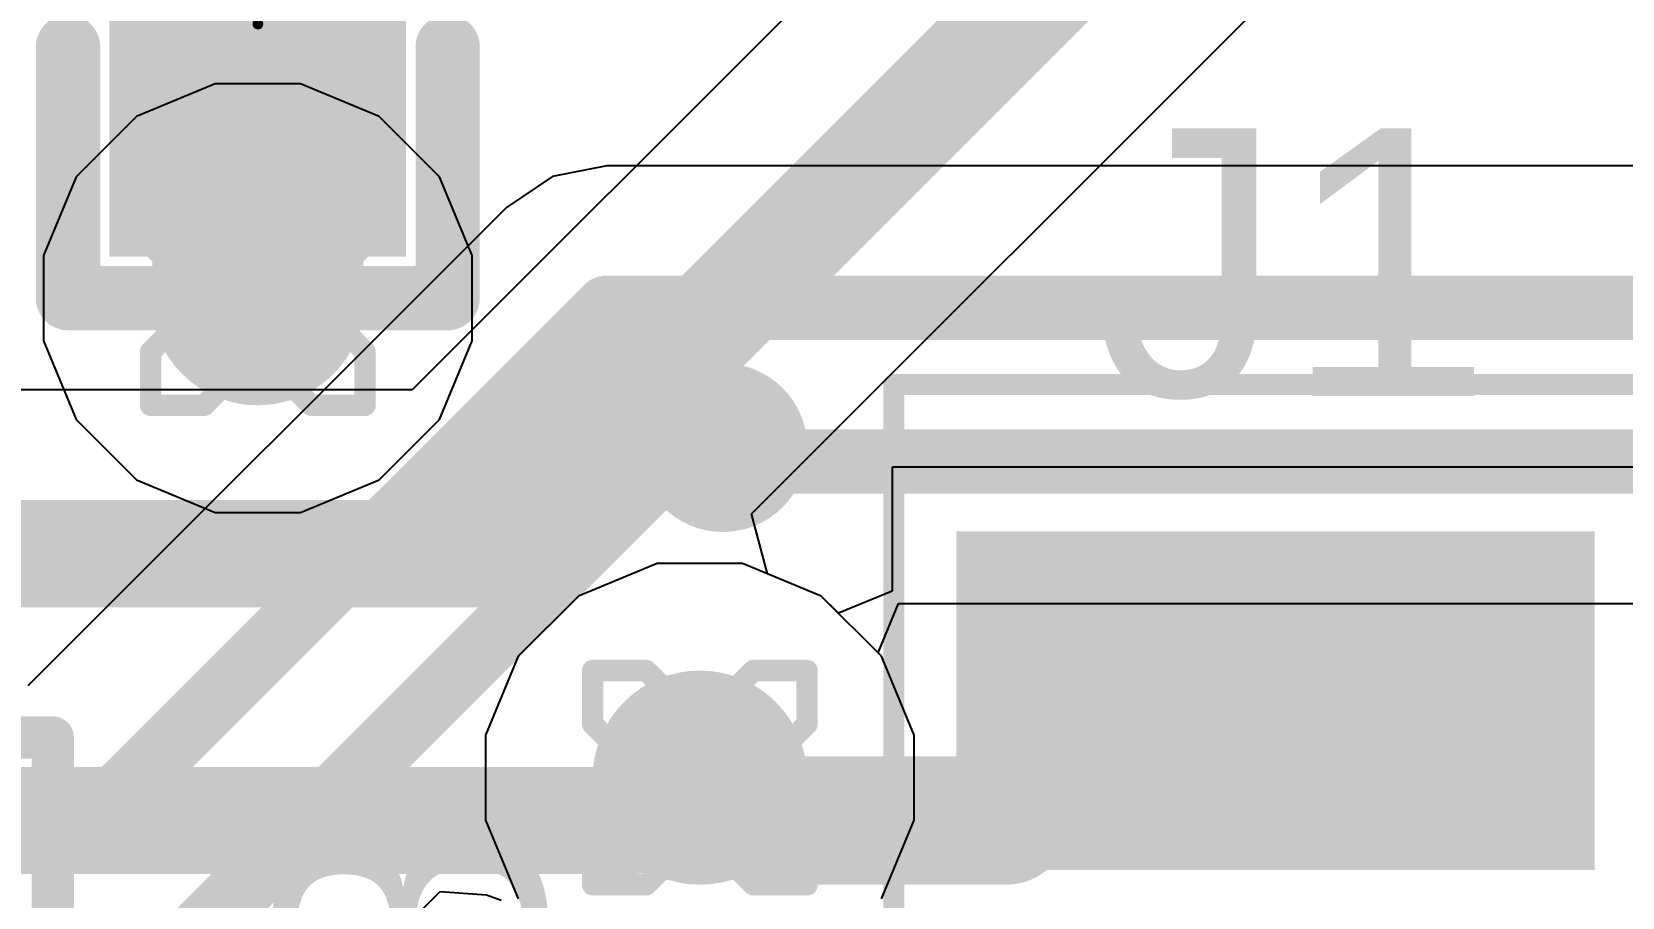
# Model space of a CAD drawing. Header units: inches. Extents: x -13 to 356, y -4 to 120.
# Drawn here: x 8.954 to 12.724, y 16.528 to 18.58 of the extents above; entities that cross this region are included whole.
import ezdxf

# ---------------------------------------------------------------- set-up
doc = ezdxf.new("R2010")
doc.units = ezdxf.units.IN
for name, color, linetype in [('Bottom Layer', 5, 'Continuous'), ('Drill Drawing', 1, 'Continuous'), ('GND', 16, 'Continuous'), ('Mechanical 13', 56, 'Continuous'), ('Mechanical 15', 56, 'Continuous'), ('Mechanical 16', 56, 'Continuous'), ('Mechanical 4', 56, 'Continuous'), ('POWER', 76, 'Continuous'), ('Top Layer', 1, 'Continuous'), ('Top Overlay', 2, 'Continuous'), ('Top Paste', 8, 'Continuous'), ('Top Solder', 216, 'Continuous'), ('Via Holes', 16, 'Continuous')]:
    doc.layers.add(name, color=color, linetype=linetype)
doc.styles.add('Arial', font='', dxfattribs={"height": 0.2})
doc.styles.get('Arial').set_extended_font_data('Arial')

# ---------------------------------------------------------------- blocks, each defined once
blk = doc.blocks.new('SOT23_3L_23')
at = {"layer": 'Top Layer'}
for points in [[(0.225, 0.625), (-0.225, 0.625), (-0.225, 1.625), (0.225, 1.625)], [(-0.725, -1.643), (-1.175, -1.643), (-1.175, -0.643), (-0.725, -0.643)], [(1.175, -1.643), (0.725, -1.643), (0.725, -0.643), (1.175, -0.643)]]:
    blk.add_hatch(color=1, dxfattribs=at).paths.add_polyline_path(points)
at = {"layer": 'Top Paste'}
for points in [[(0.225, 0.625), (-0.225, 0.625), (-0.225, 1.625), (0.225, 1.625)], [(-0.725, -1.643), (-1.175, -1.643), (-1.175, -0.643), (-0.725, -0.643)], [(1.175, -1.643), (0.725, -1.643), (0.725, -0.643), (1.175, -0.643)]]:
    blk.add_hatch(color=8, dxfattribs=at).paths.add_polyline_path(points)
at = {"layer": 'Top Solder'}
for points in [[(0.3266, 0.5234), (-0.3266, 0.5234), (-0.3266, 1.7266), (0.3266, 1.7266)], [(-0.6234, -1.7446), (-1.2766, -1.7446), (-1.2766, -0.5414), (-0.6234, -0.5414)], [(1.2766, -1.7446), (0.6234, -1.7446), (0.6234, -0.5414), (1.2766, -0.5414)]]:
    blk.add_hatch(color=216, dxfattribs=at).paths.add_polyline_path(points)
at = {"layer": 'Mechanical 13'}
for points in [[(-1.5, 0.65, 0.1, 0.1, 0), (1.5, 0.65, 0.1, 0.1, 0)], [(-1.5, -0.65, 0.1, 0.1, 0), (-1.5, 0.65, 0.1, 0.1, 0)], [(1.5, -0.65, 0.1, 0.1, 0), (1.5, 0.65, 0.1, 0.1, 0)], [(-1.5, -0.65, 0.1, 0.1, 0), (1.5, -0.65, 0.1, 0.1, 0)]]:
    blk.add_lwpolyline(points, format="xyseb", dxfattribs=at)
for points in [[(-1.525, 0.65, 0.05, 0.05, 1), (-1.475, 0.65, 0.05, 0.05, 1)], [(-1.525, 0.65, 0.05, 0.05, 1), (-1.475, 0.65, 0.05, 0.05, 1)], [(1.475, 0.65, 0.05, 0.05, 1), (1.525, 0.65, 0.05, 0.05, 1)], [(1.475, 0.65, 0.05, 0.05, 1), (1.525, 0.65, 0.05, 0.05, 1)], [(-1.525, -0.65, 0.05, 0.05, 1), (-1.475, -0.65, 0.05, 0.05, 1)], [(-1.525, -0.65, 0.05, 0.05, 1), (-1.475, -0.65, 0.05, 0.05, 1)], [(1.475, -0.65, 0.05, 0.05, 1), (1.525, -0.65, 0.05, 0.05, 1)], [(1.475, -0.65, 0.05, 0.05, 1), (1.525, -0.65, 0.05, 0.05, 1)]]:
    blk.add_lwpolyline(points, format="xyseb", close=True, dxfattribs=at)
at = {"layer": 'Mechanical 15'}
for points in [[(-1.6, 1.778, 0.1, 0.1, 0), (1.6, 1.778, 0.1, 0.1, 0)], [(-1.6, -1.778, 0.1, 0.1, 0), (-1.6, 1.778, 0.1, 0.1, 0)], [(1.6, -1.778, 0.1, 0.1, 0), (1.6, 1.778, 0.1, 0.1, 0)], [(0, -0.5, 0.05, 0.05, 0), (0, 0.5, 0.05, 0.05, 0)], [(-0.5, 0, 0.05, 0.05, 0), (0.5, 0, 0.05, 0.05, 0)], [(-1.6, -1.778, 0.1, 0.1, 0), (1.6, -1.778, 0.1, 0.1, 0)]]:
    blk.add_lwpolyline(points, format="xyseb", dxfattribs=at)
for points in [[(-1.625, 1.778, 0.05, 0.05, 1), (-1.575, 1.778, 0.05, 0.05, 1)], [(-1.625, 1.778, 0.05, 0.05, 1), (-1.575, 1.778, 0.05, 0.05, 1)], [(1.575, 1.778, 0.05, 0.05, 1), (1.625, 1.778, 0.05, 0.05, 1)], [(1.575, 1.778, 0.05, 0.05, 1), (1.625, 1.778, 0.05, 0.05, 1)], [(-0.0125, 0.5, 0.025, 0.025, 1), (0.0125, 0.5, 0.025, 0.025, 1)], [(0.35, 0, 0.05, 0.05, 1), (-0.35, 0, 0.05, 0.05, 1)], [(-0.5125, 0, 0.025, 0.025, 1), (-0.4875, 0, 0.025, 0.025, 1)], [(-0.3625, 0, 0.025, 0.025, 1), (-0.3375, 0, 0.025, 0.025, 1)], [(0.3375, 0, 0.025, 0.025, 1), (0.3625, 0, 0.025, 0.025, 1)], [(0.4875, 0, 0.025, 0.025, 1), (0.5125, 0, 0.025, 0.025, 1)], [(-0.0125, -0.5, 0.025, 0.025, 1), (0.0125, -0.5, 0.025, 0.025, 1)], [(-1.625, -1.778, 0.05, 0.05, 1), (-1.575, -1.778, 0.05, 0.05, 1)], [(-1.625, -1.778, 0.05, 0.05, 1), (-1.575, -1.778, 0.05, 0.05, 1)], [(1.575, -1.778, 0.05, 0.05, 1), (1.625, -1.778, 0.05, 0.05, 1)], [(1.575, -1.778, 0.05, 0.05, 1), (1.625, -1.778, 0.05, 0.05, 1)]]:
    blk.add_lwpolyline(points, format="xyseb", close=True, dxfattribs=at)
at = {"layer": 'Top Overlay'}
for points in [[(-1.5, -0.3, 0.2, 0.2, 0), (-1.5, 0.7, 0.2, 0.2, 0)], [(-1.5, 0.7, 0.2, 0.2, 0), (-0.7, 0.7, 0.2, 0.2, 0)], [(0.7, 0.7, 0.2, 0.2, 0), (1.5, 0.7, 0.2, 0.2, 0)], [(1.5, -0.3, 0.2, 0.2, 0), (1.5, 0.7, 0.2, 0.2, 0)]]:
    blk.add_lwpolyline(points, format="xyseb", dxfattribs=at)
for points in [[(-1.55, 0.7, 0.1, 0.1, 1), (-1.45, 0.7, 0.1, 0.1, 1)], [(-1.55, 0.7, 0.1, 0.1, 1), (-1.45, 0.7, 0.1, 0.1, 1)], [(-0.75, 0.7, 0.1, 0.1, 1), (-0.65, 0.7, 0.1, 0.1, 1)], [(0.65, 0.7, 0.1, 0.1, 1), (0.75, 0.7, 0.1, 0.1, 1)], [(1.45, 0.7, 0.1, 0.1, 1), (1.55, 0.7, 0.1, 0.1, 1)], [(1.45, 0.7, 0.1, 0.1, 1), (1.55, 0.7, 0.1, 0.1, 1)], [(-1.55, -0.3, 0.1, 0.1, 1), (-1.45, -0.3, 0.1, 0.1, 1)], [(1.45, -0.3, 0.1, 0.1, 1), (1.55, -0.3, 0.1, 0.1, 1)], [(-1.475, -1.524, 0.25, 0.25, 1), (-1.725, -1.524, 0.25, 0.25, 1)], [(-1.7875, -1.524, 0.125, 0.125, 1), (-1.6625, -1.524, 0.125, 0.125, 1)], [(-1.5375, -1.524, 0.125, 0.125, 1), (-1.4125, -1.524, 0.125, 0.125, 1)]]:
    blk.add_lwpolyline(points, format="xyseb", close=True, dxfattribs=at)
blk = doc.blocks.new('_SOP100P600X160_11N_32')
at = {"layer": 'Top Layer'}
blk.add_hatch(color=1, dxfattribs=at).paths.add_polyline_path([(-3.405, 2.3), (-2.095, 2.3), (-2.095, 1.7), (-3.405, 1.7)])
at = {"layer": 'Top Paste'}
blk.add_hatch(color=8, dxfattribs=at).paths.add_polyline_path([(-3.405, 2.3), (-2.095, 2.3), (-2.095, 1.7), (-3.405, 1.7)])
at = {"layer": 'Top Solder'}
blk.add_hatch(color=216, dxfattribs=at).paths.add_polyline_path([(-3.5066, 2.4016), (-1.9934, 2.4016), (-1.9934, 1.5984), (-3.5066, 1.5984)])
at = {"layer": 'Mechanical 16'}
for points in [[(-3.655, 2.75, 0.05, 0.05, 0), (3.655, 2.75, 0.05, 0.05, 0)], [(-3.655, -2.75, 0.05, 0.05, 0), (-3.655, 2.75, 0.05, 0.05, 0)]]:
    blk.add_lwpolyline(points, format="xyseb", dxfattribs=at)
blk.add_lwpolyline([(-3.6675, 2.75, 0.025, 0.025, 1), (-3.6425, 2.75, 0.025, 0.025, 1)], format="xyseb", close=True, dxfattribs=at)
blk.add_lwpolyline([(-3.6675, 2.75, 0.025, 0.025, 1), (-3.6425, 2.75, 0.025, 0.025, 1)], format="xyseb", close=True, dxfattribs=at)
at = {"layer": 'Mechanical 4'}
for points in [[(-3.96, 2.6, 0.2, 0.2, 1), (-4.16, 2.6, 0.2, 0.2, 1)], [(-3.96, 2.6, 0.2, 0.2, 1), (-4.16, 2.6, 0.2, 0.2, 1)], [(-4.21, 2.6, 0.1, 0.1, 1), (-4.11, 2.6, 0.1, 0.1, 1)], [(-4.21, 2.6, 0.1, 0.1, 1), (-4.11, 2.6, 0.1, 0.1, 1)], [(-4.01, 2.6, 0.1, 0.1, 1), (-3.91, 2.6, 0.1, 0.1, 1)], [(-4.01, 2.6, 0.1, 0.1, 1), (-3.91, 2.6, 0.1, 0.1, 1)]]:
    blk.add_lwpolyline(points, format="xyseb", close=True, dxfattribs=at)
at = {"layer": 'Top Overlay'}
for points in [[(-3.96, 2.6, 0.2, 0.2, 1), (-4.16, 2.6, 0.2, 0.2, 1)], [(-4.21, 2.6, 0.1, 0.1, 1), (-4.11, 2.6, 0.1, 0.1, 1)], [(-4.01, 2.6, 0.1, 0.1, 1), (-3.91, 2.6, 0.1, 0.1, 1)]]:
    blk.add_lwpolyline(points, format="xyseb", close=True, dxfattribs=at)
blk = doc.blocks.new('C_0402_L_39')
at = {"layer": 'Top Layer'}
for points in [[(-0.65, 0.25), (-0.25, 0.25), (-0.25, -0.25), (-0.65, -0.25)], [(0.2499, 0.2499), (0.6499, 0.2499), (0.6499, -0.2501), (0.2499, -0.2501)]]:
    blk.add_hatch(color=1, dxfattribs=at).paths.add_polyline_path(points)
at = {"layer": 'Top Paste'}
for points in [[(-0.65, 0.25), (-0.25, 0.25), (-0.25, -0.25), (-0.65, -0.25)], [(0.2499, 0.2499), (0.6499, 0.2499), (0.6499, -0.2501), (0.2499, -0.2501)]]:
    blk.add_hatch(color=8, dxfattribs=at).paths.add_polyline_path(points)
at = {"layer": 'Top Solder'}
for points in [[(-0.7516, 0.3516), (-0.1484, 0.3516), (-0.1484, -0.3516), (-0.7516, -0.3516)], [(0.1483, 0.3515), (0.7515, 0.3515), (0.7515, -0.3517), (0.1483, -0.3517)]]:
    blk.add_hatch(color=216, dxfattribs=at).paths.add_polyline_path(points)
at = {"layer": 'Mechanical 15'}
for points in [[(0, -0.2, 0.0254, 0.0254, 0), (0, 0.2, 0.0254, 0.0254, 0)], [(0.2, 0, 0.0254, 0.0254, 0), (-0.2, 0, 0.0254, 0.0254, 0)]]:
    blk.add_lwpolyline(points, format="xyseb", dxfattribs=at)
for points in [[(-0.0063, 0.2, 0.0127, 0.0127, 1), (0.0063, 0.2, 0.0127, 0.0127, 1)], [(0.127, 0, 0.0254, 0.0254, 1), (-0.127, 0, 0.0254, 0.0254, 1)], [(-0.2063, 0, 0.0127, 0.0127, 1), (-0.1936, 0, 0.0127, 0.0127, 1)], [(-0.1333, 0, 0.0127, 0.0127, 1), (-0.1206, 0, 0.0127, 0.0127, 1)], [(0.1206, 0, 0.0127, 0.0127, 1), (0.1333, 0, 0.0127, 0.0127, 1)], [(0.1936, 0, 0.0127, 0.0127, 1), (0.2063, 0, 0.0127, 0.0127, 1)], [(-0.0063, -0.2, 0.0127, 0.0127, 1), (0.0063, -0.2, 0.0127, 0.0127, 1)]]:
    blk.add_lwpolyline(points, format="xyseb", close=True, dxfattribs=at)
at = {"layer": 'Top Overlay'}
for points in [[(-0.8499, -0.4499, 0.1524, 0.1524, 0), (-0.8499, 0.4499, 0.1524, 0.1524, 0)], [(-0.254, 0.4499, 0.1524, 0.1524, 0), (-0.8499, 0.4499, 0.1524, 0.1524, 0)], [(0.8499, 0.4499, 0.1524, 0.1524, 0), (0.254, 0.4499, 0.1524, 0.1524, 0)], [(0.8499, -0.4501, 0.1524, 0.1524, 0), (0.8499, 0.4499, 0.1524, 0.1524, 0)], [(0, -0.1524, 0.1524, 0.1524, 0), (0, 0.1524, 0.1524, 0.1524, 0)], [(-0.8498, -0.4501, 0.1524, 0.1524, 0), (-0.8499, -0.4499, 0.1524, 0.1524, 0)], [(-0.254, -0.4499, 0.1524, 0.1524, 0), (-0.8499, -0.4499, 0.1524, 0.1524, 0)], [(0.8499, -0.4499, 0.1524, 0.1524, 0), (0.254, -0.4499, 0.1524, 0.1524, 0)]]:
    blk.add_lwpolyline(points, format="xyseb", dxfattribs=at)
for points in [[(-0.888, 0.4499, 0.0762, 0.0762, 1), (-0.8118, 0.4499, 0.0762, 0.0762, 1)], [(-0.888, 0.4499, 0.0762, 0.0762, 1), (-0.8118, 0.4499, 0.0762, 0.0762, 1)], [(-0.2921, 0.4499, 0.0762, 0.0762, 1), (-0.2159, 0.4499, 0.0762, 0.0762, 1)], [(0.2159, 0.4499, 0.0762, 0.0762, 1), (0.2921, 0.4499, 0.0762, 0.0762, 1)], [(0.8118, 0.4499, 0.0762, 0.0762, 1), (0.888, 0.4499, 0.0762, 0.0762, 1)], [(0.8118, 0.4499, 0.0762, 0.0762, 1), (0.888, 0.4499, 0.0762, 0.0762, 1)], [(-0.0381, 0.1524, 0.0762, 0.0762, 1), (0.0381, 0.1524, 0.0762, 0.0762, 1)], [(-0.0381, -0.1524, 0.0762, 0.0762, 1), (0.0381, -0.1524, 0.0762, 0.0762, 1)], [(-0.888, -0.4499, 0.0762, 0.0762, 1), (-0.8118, -0.4499, 0.0762, 0.0762, 1)], [(-0.888, -0.4499, 0.0762, 0.0762, 1), (-0.8118, -0.4499, 0.0762, 0.0762, 1)], [(-0.888, -0.4499, 0.0762, 0.0762, 1), (-0.8118, -0.4499, 0.0762, 0.0762, 1)], [(-0.8879, -0.4501, 0.0762, 0.0762, 1), (-0.8117, -0.4501, 0.0762, 0.0762, 1)], [(-0.2921, -0.4499, 0.0762, 0.0762, 1), (-0.2159, -0.4499, 0.0762, 0.0762, 1)], [(0.2159, -0.4499, 0.0762, 0.0762, 1), (0.2921, -0.4499, 0.0762, 0.0762, 1)], [(0.8118, -0.4499, 0.0762, 0.0762, 1), (0.888, -0.4499, 0.0762, 0.0762, 1)], [(0.8118, -0.4501, 0.0762, 0.0762, 1), (0.888, -0.4501, 0.0762, 0.0762, 1)]]:
    blk.add_lwpolyline(points, format="xyseb", close=True, dxfattribs=at)

msp = doc.modelspace()

# ---------------------------------------------------------------- hatches: boundary and pattern name
at = {"layer": 'Bottom Layer'}
h = msp.add_hatch(color=5, dxfattribs=at)
edge = h.paths.add_edge_path()
edge.add_arc((9.4894, 17.9486), 0.254, 0, 360)
h = msp.add_hatch(color=5, dxfattribs=at)
edge = h.paths.add_edge_path()
edge.add_arc((10.5373, 16.8115), 0.254, 0, 360)
at = {"layer": 'GND'}
h = msp.add_hatch(color=16, dxfattribs=at)
edge = h.paths.add_edge_path()
edge.add_arc((9.4894, 17.9486), 0.254, 0, 360)
h = msp.add_hatch(color=16, dxfattribs=at)
edge = h.paths.add_edge_path()
edge.add_arc((10.5373, 16.8115), 0.254, 0, 360)
at = {"layer": 'POWER'}
h = msp.add_hatch(color=76, dxfattribs=at)
edge = h.paths.add_edge_path()
edge.add_arc((9.4894, 17.9486), 0.254, 0, 360)
h = msp.add_hatch(color=76, dxfattribs=at)
edge = h.paths.add_edge_path()
edge.add_arc((10.5373, 16.8115), 0.254, 0, 360)
at = {"layer": 'Top Layer'}
msp.add_hatch(color=1, dxfattribs=at).paths.add_polyline_path([(9.7394, 18.5485), (9.2394, 18.5485), (9.2394, 17.9486), (9.7394, 17.9486)])
h = msp.add_hatch(color=1, dxfattribs=at)
edge = h.paths.add_edge_path()
edge.add_arc((9.4894, 17.9486), 0.254, 0, 360)
h = msp.add_hatch(color=1, dxfattribs=at)
edge = h.paths.add_edge_path()
edge.add_arc((10.5373, 16.8115), 0.254, 0, 360)
at = {"layer": 'Via Holes'}
h = msp.add_hatch(color=7, dxfattribs=at)
edge = h.paths.add_edge_path()
edge.add_arc((9.4894, 17.9486), 0.127, 0, 360)
h = msp.add_hatch(color=7, dxfattribs=at)
edge = h.paths.add_edge_path()
edge.add_arc((10.5373, 16.8115), 0.127, 0, 360)

# ---------------------------------------------------------------- linework, layer by layer
at = {"layer": 'Bottom Layer'}
for p, q in [((11.77, 19.6462), (9.8549, 17.7311)), ((10.6593, 17.4368), (12.2056, 18.9831)), ((9.8549, 17.7311), (8.7974, 17.7311)), ((10.6972, 17.2951), (10.6593, 17.4368)), ((10.8251, 17.2422), (10.6972, 17.2951)), ((10.968, 17.0993), (10.8251, 17.2422)), ((11.0453, 16.9125), (10.968, 17.0993)), ((11.0453, 16.7105), (11.0453, 16.9125)), ((10.968, 16.5237), (11.0453, 16.7105))]:
    msp.add_line(p, q, dxfattribs=at)
for points in [[(10.0158, 17.3427, 0.254, 0.254, 0), (12.0447, 19.3716, 0.254, 0.254, 0)], [(7.4034, 17.3427, 0.254, 0.254, 0), (10.0158, 17.3427, 0.254, 0.254, 0)], [(10.3807, 16.7099, 0.254, 0.254, 0), (10.4823, 16.8115, 0.254, 0.254, 0)], [(10.4823, 16.8115, 0.254, 0.254, 0), (10.5373, 16.8115, 0.254, 0.254, 0)], [(4.7558, 16.7099, 0.254, 0.254, 0), (10.3807, 16.7099, 0.254, 0.254, 0)]]:
    msp.add_lwpolyline(points, format="xyseb", dxfattribs=at)
for points in [[(9.9523, 17.3427, 0.127, 0.127, 1), (10.0793, 17.3427, 0.127, 0.127, 1)], [(9.9523, 17.3427, 0.127, 0.127, 1), (10.0793, 17.3427, 0.127, 0.127, 1)], [(10.4188, 16.8115, 0.127, 0.127, 1), (10.5458, 16.8115, 0.127, 0.127, 1)], [(10.4188, 16.8115, 0.127, 0.127, 1), (10.5458, 16.8115, 0.127, 0.127, 1)], [(10.4738, 16.8115, 0.127, 0.127, 1), (10.6008, 16.8115, 0.127, 0.127, 1)], [(10.3172, 16.7099, 0.127, 0.127, 1), (10.4442, 16.7099, 0.127, 0.127, 1)], [(10.3172, 16.7099, 0.127, 0.127, 1), (10.4442, 16.7099, 0.127, 0.127, 1)]]:
    msp.add_lwpolyline(points, format="xyseb", close=True, dxfattribs=at)
at = {"layer": 'Drill Drawing'}
for points in [[(9.2354, 18.0756, 0.0508, 0.0508, 0), (9.2354, 18.2026, 0.0508, 0.0508, 0)], [(9.2354, 18.2026, 0.0508, 0.0508, 0), (9.3624, 18.2026, 0.0508, 0.0508, 0)], [(9.3624, 18.2026, 0.0508, 0.0508, 0), (9.4894, 18.0756, 0.0508, 0.0508, 0)], [(9.4894, 18.0756, 0.0508, 0.0508, 0), (9.6164, 18.2026, 0.0508, 0.0508, 0)], [(9.6164, 18.2026, 0.0508, 0.0508, 0), (9.7434, 18.2026, 0.0508, 0.0508, 0)], [(9.7434, 18.0756, 0.0508, 0.0508, 0), (9.7434, 18.2026, 0.0508, 0.0508, 0)], [(9.2354, 18.0756, 0.0508, 0.0508, 0), (9.3624, 17.9486, 0.0508, 0.0508, 0)], [(9.6164, 17.9486, 0.0508, 0.0508, 0), (9.7434, 18.0756, 0.0508, 0.0508, 0)], [(9.2354, 17.8216, 0.0508, 0.0508, 0), (9.3624, 17.9486, 0.0508, 0.0508, 0)], [(9.6164, 17.9486, 0.0508, 0.0508, 0), (9.7434, 17.8216, 0.0508, 0.0508, 0)], [(9.2354, 17.6946, 0.0508, 0.0508, 0), (9.2354, 17.8216, 0.0508, 0.0508, 0)], [(9.3624, 17.6946, 0.0508, 0.0508, 0), (9.4894, 17.8216, 0.0508, 0.0508, 0)], [(9.4894, 17.8216, 0.0508, 0.0508, 0), (9.6164, 17.6946, 0.0508, 0.0508, 0)], [(9.7434, 17.6946, 0.0508, 0.0508, 0), (9.7434, 17.8216, 0.0508, 0.0508, 0)], [(9.2354, 17.6946, 0.0508, 0.0508, 0), (9.3624, 17.6946, 0.0508, 0.0508, 0)], [(9.6164, 17.6946, 0.0508, 0.0508, 0), (9.7434, 17.6946, 0.0508, 0.0508, 0)], [(10.2833, 16.9385, 0.0508, 0.0508, 0), (10.2833, 17.0655, 0.0508, 0.0508, 0)], [(10.2833, 17.0655, 0.0508, 0.0508, 0), (10.4103, 17.0655, 0.0508, 0.0508, 0)], [(10.4103, 17.0655, 0.0508, 0.0508, 0), (10.5373, 16.9385, 0.0508, 0.0508, 0)], [(10.5373, 16.9385, 0.0508, 0.0508, 0), (10.6643, 17.0655, 0.0508, 0.0508, 0)], [(10.6643, 17.0655, 0.0508, 0.0508, 0), (10.7913, 17.0655, 0.0508, 0.0508, 0)], [(10.7913, 16.9385, 0.0508, 0.0508, 0), (10.7913, 17.0655, 0.0508, 0.0508, 0)], [(10.2833, 16.9385, 0.0508, 0.0508, 0), (10.4103, 16.8115, 0.0508, 0.0508, 0)], [(10.6643, 16.8115, 0.0508, 0.0508, 0), (10.7913, 16.9385, 0.0508, 0.0508, 0)], [(10.2833, 16.6845, 0.0508, 0.0508, 0), (10.4103, 16.8115, 0.0508, 0.0508, 0)], [(10.6643, 16.8115, 0.0508, 0.0508, 0), (10.7913, 16.6845, 0.0508, 0.0508, 0)], [(10.2833, 16.5575, 0.0508, 0.0508, 0), (10.2833, 16.6845, 0.0508, 0.0508, 0)], [(10.4103, 16.5575, 0.0508, 0.0508, 0), (10.5373, 16.6845, 0.0508, 0.0508, 0)], [(10.5373, 16.6845, 0.0508, 0.0508, 0), (10.6643, 16.5575, 0.0508, 0.0508, 0)], [(10.7913, 16.5575, 0.0508, 0.0508, 0), (10.7913, 16.6845, 0.0508, 0.0508, 0)], [(10.2833, 16.5575, 0.0508, 0.0508, 0), (10.4103, 16.5575, 0.0508, 0.0508, 0)], [(10.6643, 16.5575, 0.0508, 0.0508, 0), (10.7913, 16.5575, 0.0508, 0.0508, 0)]]:
    msp.add_lwpolyline(points, format="xyseb", dxfattribs=at)
for points in [[(9.2227, 18.2026, 0.0254, 0.0254, 1), (9.2481, 18.2026, 0.0254, 0.0254, 1)], [(9.2227, 18.2026, 0.0254, 0.0254, 1), (9.2481, 18.2026, 0.0254, 0.0254, 1)], [(9.3497, 18.2026, 0.0254, 0.0254, 1), (9.3751, 18.2026, 0.0254, 0.0254, 1)], [(9.3497, 18.2026, 0.0254, 0.0254, 1), (9.3751, 18.2026, 0.0254, 0.0254, 1)], [(9.6037, 18.2026, 0.0254, 0.0254, 1), (9.6291, 18.2026, 0.0254, 0.0254, 1)], [(9.6037, 18.2026, 0.0254, 0.0254, 1), (9.6291, 18.2026, 0.0254, 0.0254, 1)], [(9.7307, 18.2026, 0.0254, 0.0254, 1), (9.7561, 18.2026, 0.0254, 0.0254, 1)], [(9.7307, 18.2026, 0.0254, 0.0254, 1), (9.7561, 18.2026, 0.0254, 0.0254, 1)], [(9.2227, 18.0756, 0.0254, 0.0254, 1), (9.2481, 18.0756, 0.0254, 0.0254, 1)], [(9.2227, 18.0756, 0.0254, 0.0254, 1), (9.2481, 18.0756, 0.0254, 0.0254, 1)], [(9.4767, 18.0756, 0.0254, 0.0254, 1), (9.5021, 18.0756, 0.0254, 0.0254, 1)], [(9.4767, 18.0756, 0.0254, 0.0254, 1), (9.5021, 18.0756, 0.0254, 0.0254, 1)], [(9.7307, 18.0756, 0.0254, 0.0254, 1), (9.7561, 18.0756, 0.0254, 0.0254, 1)], [(9.7307, 18.0756, 0.0254, 0.0254, 1), (9.7561, 18.0756, 0.0254, 0.0254, 1)], [(9.3497, 17.9486, 0.0254, 0.0254, 1), (9.3751, 17.9486, 0.0254, 0.0254, 1)], [(9.3497, 17.9486, 0.0254, 0.0254, 1), (9.3751, 17.9486, 0.0254, 0.0254, 1)], [(9.6037, 17.9486, 0.0254, 0.0254, 1), (9.6291, 17.9486, 0.0254, 0.0254, 1)], [(9.6037, 17.9486, 0.0254, 0.0254, 1), (9.6291, 17.9486, 0.0254, 0.0254, 1)], [(9.2227, 17.8216, 0.0254, 0.0254, 1), (9.2481, 17.8216, 0.0254, 0.0254, 1)], [(9.2227, 17.8216, 0.0254, 0.0254, 1), (9.2481, 17.8216, 0.0254, 0.0254, 1)], [(9.4767, 17.8216, 0.0254, 0.0254, 1), (9.5021, 17.8216, 0.0254, 0.0254, 1)], [(9.4767, 17.8216, 0.0254, 0.0254, 1), (9.5021, 17.8216, 0.0254, 0.0254, 1)], [(9.7307, 17.8216, 0.0254, 0.0254, 1), (9.7561, 17.8216, 0.0254, 0.0254, 1)], [(9.7307, 17.8216, 0.0254, 0.0254, 1), (9.7561, 17.8216, 0.0254, 0.0254, 1)], [(9.2227, 17.6946, 0.0254, 0.0254, 1), (9.2481, 17.6946, 0.0254, 0.0254, 1)], [(9.2227, 17.6946, 0.0254, 0.0254, 1), (9.2481, 17.6946, 0.0254, 0.0254, 1)], [(9.3497, 17.6946, 0.0254, 0.0254, 1), (9.3751, 17.6946, 0.0254, 0.0254, 1)], [(9.3497, 17.6946, 0.0254, 0.0254, 1), (9.3751, 17.6946, 0.0254, 0.0254, 1)], [(9.6037, 17.6946, 0.0254, 0.0254, 1), (9.6291, 17.6946, 0.0254, 0.0254, 1)], [(9.6037, 17.6946, 0.0254, 0.0254, 1), (9.6291, 17.6946, 0.0254, 0.0254, 1)], [(9.7307, 17.6946, 0.0254, 0.0254, 1), (9.7561, 17.6946, 0.0254, 0.0254, 1)], [(9.7307, 17.6946, 0.0254, 0.0254, 1), (9.7561, 17.6946, 0.0254, 0.0254, 1)], [(10.2706, 17.0655, 0.0254, 0.0254, 1), (10.296, 17.0655, 0.0254, 0.0254, 1)], [(10.2706, 17.0655, 0.0254, 0.0254, 1), (10.296, 17.0655, 0.0254, 0.0254, 1)], [(10.3976, 17.0655, 0.0254, 0.0254, 1), (10.423, 17.0655, 0.0254, 0.0254, 1)], [(10.3976, 17.0655, 0.0254, 0.0254, 1), (10.423, 17.0655, 0.0254, 0.0254, 1)], [(10.6516, 17.0655, 0.0254, 0.0254, 1), (10.677, 17.0655, 0.0254, 0.0254, 1)], [(10.6516, 17.0655, 0.0254, 0.0254, 1), (10.677, 17.0655, 0.0254, 0.0254, 1)], [(10.7786, 17.0655, 0.0254, 0.0254, 1), (10.804, 17.0655, 0.0254, 0.0254, 1)], [(10.7786, 17.0655, 0.0254, 0.0254, 1), (10.804, 17.0655, 0.0254, 0.0254, 1)], [(10.2706, 16.9385, 0.0254, 0.0254, 1), (10.296, 16.9385, 0.0254, 0.0254, 1)], [(10.2706, 16.9385, 0.0254, 0.0254, 1), (10.296, 16.9385, 0.0254, 0.0254, 1)], [(10.5246, 16.9385, 0.0254, 0.0254, 1), (10.55, 16.9385, 0.0254, 0.0254, 1)], [(10.5246, 16.9385, 0.0254, 0.0254, 1), (10.55, 16.9385, 0.0254, 0.0254, 1)], [(10.7786, 16.9385, 0.0254, 0.0254, 1), (10.804, 16.9385, 0.0254, 0.0254, 1)], [(10.7786, 16.9385, 0.0254, 0.0254, 1), (10.804, 16.9385, 0.0254, 0.0254, 1)], [(10.3976, 16.8115, 0.0254, 0.0254, 1), (10.423, 16.8115, 0.0254, 0.0254, 1)], [(10.3976, 16.8115, 0.0254, 0.0254, 1), (10.423, 16.8115, 0.0254, 0.0254, 1)], [(10.6516, 16.8115, 0.0254, 0.0254, 1), (10.677, 16.8115, 0.0254, 0.0254, 1)], [(10.6516, 16.8115, 0.0254, 0.0254, 1), (10.677, 16.8115, 0.0254, 0.0254, 1)], [(10.2706, 16.6845, 0.0254, 0.0254, 1), (10.296, 16.6845, 0.0254, 0.0254, 1)], [(10.2706, 16.6845, 0.0254, 0.0254, 1), (10.296, 16.6845, 0.0254, 0.0254, 1)], [(10.5246, 16.6845, 0.0254, 0.0254, 1), (10.55, 16.6845, 0.0254, 0.0254, 1)], [(10.5246, 16.6845, 0.0254, 0.0254, 1), (10.55, 16.6845, 0.0254, 0.0254, 1)], [(10.7786, 16.6845, 0.0254, 0.0254, 1), (10.804, 16.6845, 0.0254, 0.0254, 1)], [(10.7786, 16.6845, 0.0254, 0.0254, 1), (10.804, 16.6845, 0.0254, 0.0254, 1)], [(10.2706, 16.5575, 0.0254, 0.0254, 1), (10.296, 16.5575, 0.0254, 0.0254, 1)], [(10.2706, 16.5575, 0.0254, 0.0254, 1), (10.296, 16.5575, 0.0254, 0.0254, 1)], [(10.3976, 16.5575, 0.0254, 0.0254, 1), (10.423, 16.5575, 0.0254, 0.0254, 1)], [(10.3976, 16.5575, 0.0254, 0.0254, 1), (10.423, 16.5575, 0.0254, 0.0254, 1)], [(10.6516, 16.5575, 0.0254, 0.0254, 1), (10.677, 16.5575, 0.0254, 0.0254, 1)], [(10.6516, 16.5575, 0.0254, 0.0254, 1), (10.677, 16.5575, 0.0254, 0.0254, 1)], [(10.7786, 16.5575, 0.0254, 0.0254, 1), (10.804, 16.5575, 0.0254, 0.0254, 1)], [(10.7786, 16.5575, 0.0254, 0.0254, 1), (10.804, 16.5575, 0.0254, 0.0254, 1)]]:
    msp.add_lwpolyline(points, format="xyseb", close=True, dxfattribs=at)
at = {"layer": 'GND'}
for p, q in [((10.3167, 18.2626), (10.1878, 18.2369)), ((21.6016, 18.2626), (10.3167, 18.2626)), ((10.1878, 18.2369), (10.0786, 18.1639)), ((10.0786, 18.1639), (8.9442, 17.0295)), ((10.9598, 17.1075), (11.0084, 17.2248)), ((11.0084, 17.2248), (17.8255, 17.2248)), ((10.968, 17.0993), (10.9598, 17.1075)), ((11.0453, 16.9125), (10.968, 17.0993)), ((11.0453, 16.7105), (11.0453, 16.9125)), ((10.968, 16.5237), (11.0453, 16.7105)), ((9.4795, 16.0992), (9.9218, 16.5415)), ((9.9218, 16.5415), (10.0315, 16.5337)), ((10.0315, 16.5337), (10.0665, 16.5211))]:
    msp.add_line(p, q, dxfattribs=at)
for points in [[(9.0836, 16.6928, 0.1524, 0.1524, 0), (10.3167, 17.9259, 0.1524, 0.1524, 0)], [(10.3167, 17.9259, 0.1524, 0.1524, 0), (21.8157, 17.9259, 0.1524, 0.1524, 0)], [(9.2414, 16.3372, 0.1524, 0.1524, 0), (10.4656, 17.5615, 0.1524, 0.1524, 0)], [(10.4656, 17.5615, 0.1524, 0.1524, 0), (22.7213, 17.5615, 0.1524, 0.1524, 0)], [(0.1705, 16.6928, 0.1524, 0.1524, 0), (9.0836, 16.6928, 0.1524, 0.1524, 0)]]:
    msp.add_lwpolyline(points, format="xyseb", dxfattribs=at)
for points in [[(10.2786, 17.9259, 0.0762, 0.0762, 1), (10.3548, 17.9259, 0.0762, 0.0762, 1)], [(10.2786, 17.9259, 0.0762, 0.0762, 1), (10.3548, 17.9259, 0.0762, 0.0762, 1)], [(10.4275, 17.5615, 0.0762, 0.0762, 1), (10.5037, 17.5615, 0.0762, 0.0762, 1)], [(10.4275, 17.5615, 0.0762, 0.0762, 1), (10.5037, 17.5615, 0.0762, 0.0762, 1)], [(9.0455, 16.6928, 0.0762, 0.0762, 1), (9.1217, 16.6928, 0.0762, 0.0762, 1)], [(9.0455, 16.6928, 0.0762, 0.0762, 1), (9.1217, 16.6928, 0.0762, 0.0762, 1)]]:
    msp.add_lwpolyline(points, format="xyseb", close=True, dxfattribs=at)
at = {"layer": 'POWER'}
for p, q in [((9.3883, 18.4566), (9.2016, 18.3793)), ((9.5904, 18.4566), (9.3883, 18.4566)), ((9.7771, 18.3793), (9.5904, 18.4566)), ((9.2016, 18.3793), (9.0587, 18.2364)), ((9.92, 18.2364), (9.7771, 18.3793)), ((9.0587, 18.2364), (8.9814, 18.0497)), ((9.9974, 18.0497), (9.92, 18.2364)), ((8.9814, 18.0497), (8.9814, 17.8476)), ((9.9974, 17.8476), (9.9974, 18.0497)), ((8.9814, 17.8476), (9.0587, 17.6609)), ((9.92, 17.6609), (9.9974, 17.8476)), ((9.0587, 17.6609), (9.2016, 17.518)), ((9.7771, 17.518), (9.92, 17.6609)), ((9.2016, 17.518), (9.3883, 17.4406)), ((9.5904, 17.4406), (9.7771, 17.518)), ((9.3883, 17.4406), (9.5904, 17.4406)), ((10.4363, 17.3195), (10.2496, 17.2422)), ((10.6384, 17.3195), (10.4363, 17.3195)), ((10.8251, 17.2422), (10.6384, 17.3195)), ((10.2496, 17.2422), (10.1067, 17.0993)), ((10.968, 17.0993), (10.8251, 17.2422)), ((10.1067, 17.0993), (10.0293, 16.9125)), ((11.0453, 16.9125), (10.968, 17.0993)), ((10.0293, 16.9125), (10.0293, 16.7105)), ((11.0453, 16.7105), (11.0453, 16.9125)), ((10.0293, 16.7105), (10.1067, 16.5237)), ((10.968, 16.5237), (11.0453, 16.7105))]:
    msp.add_line(p, q, dxfattribs=at)
at = {"layer": 'Top Layer'}
for p, q in [((12.811, 17.548), (10.993, 17.548)), ((10.993, 17.548), (10.993, 17.2538)), ((10.4363, 17.3195), (10.2496, 17.2422)), ((10.6384, 17.3195), (10.4363, 17.3195)), ((10.8251, 17.2422), (10.6384, 17.3195)), ((10.2496, 17.2422), (10.1067, 17.0993)), ((10.866, 17.2012), (10.8251, 17.2422)), ((10.993, 17.2538), (10.866, 17.2012)), ((10.1067, 17.0993), (10.0293, 16.9125)), ((10.0293, 16.9125), (10.0293, 16.7105)), ((10.0293, 16.7105), (10.1067, 16.5237))]:
    msp.add_line(p, q, dxfattribs=at)
for points in [[(11.2629, 16.7099, 0.3048, 0.3048, 0), (11.547, 16.994, 0.3048, 0.3048, 0)], [(11.547, 16.994, 0.3048, 0.3048, 0), (11.902, 16.994, 0.3048, 0.3048, 0)], [(10.5373, 16.8115, 0.3048, 0.3048, 0), (10.5923, 16.8115, 0.3048, 0.3048, 0)], [(10.5923, 16.8115, 0.3048, 0.3048, 0), (10.6939, 16.7099, 0.3048, 0.3048, 0)], [(10.6939, 16.7099, 0.3048, 0.3048, 0), (11.2629, 16.7099, 0.3048, 0.3048, 0)]]:
    msp.add_lwpolyline(points, format="xyseb", dxfattribs=at)
for points in [[(11.4708, 16.994, 0.1524, 0.1524, 1), (11.6232, 16.994, 0.1524, 0.1524, 1)], [(11.4708, 16.994, 0.1524, 0.1524, 1), (11.6232, 16.994, 0.1524, 0.1524, 1)], [(11.8258, 16.994, 0.1524, 0.1524, 1), (11.9782, 16.994, 0.1524, 0.1524, 1)], [(10.4611, 16.8115, 0.1524, 0.1524, 1), (10.6135, 16.8115, 0.1524, 0.1524, 1)], [(10.5161, 16.8115, 0.1524, 0.1524, 1), (10.6685, 16.8115, 0.1524, 0.1524, 1)], [(10.5161, 16.8115, 0.1524, 0.1524, 1), (10.6685, 16.8115, 0.1524, 0.1524, 1)], [(10.6177, 16.7099, 0.1524, 0.1524, 1), (10.7701, 16.7099, 0.1524, 0.1524, 1)], [(10.6177, 16.7099, 0.1524, 0.1524, 1), (10.7701, 16.7099, 0.1524, 0.1524, 1)], [(11.1867, 16.7099, 0.1524, 0.1524, 1), (11.3391, 16.7099, 0.1524, 0.1524, 1)], [(11.1867, 16.7099, 0.1524, 0.1524, 1), (11.3391, 16.7099, 0.1524, 0.1524, 1)]]:
    msp.add_lwpolyline(points, format="xyseb", close=True, dxfattribs=at)

# ---------------------------------------------------------------- block references
at = {"rotation": 270}
msp.add_blockref('C_0402_L_39', (9.4895, 18.7985), dxfattribs=at)
for name, p in [('_SOP100P600X160_11N_32', (14.652, 14.994)), ('SOT23_3L_23', (7.4034, 15.1287))]:
    msp.add_blockref(name, p)

# ---------------------------------------------------------------- texts
at = {"layer": 'Top Overlay', "style": 'Arial'}
msp.add_text('J1', height=0.635, dxfattribs=at).set_placement((11.4788, 17.7166))
msp.add_text('R8', height=0.635, rotation=90, dxfattribs=at).set_placement((10.168, 15.5829))

doc.saveas('drawing.dxf')
